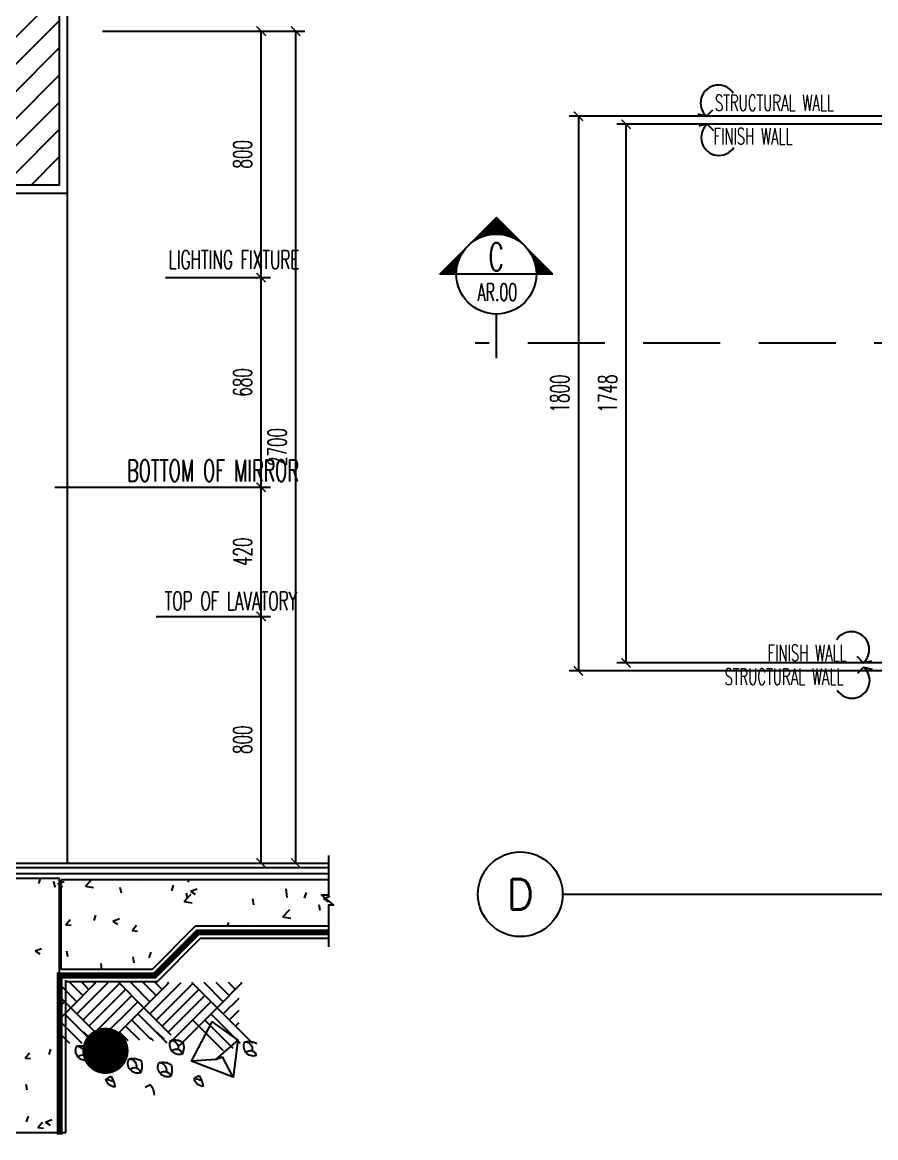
# Model space of a CAD drawing. Extents: x 417646.4 to 417675.2, y 43441 to 43460.9.
# Drawn here: x 417665.442 to 417668.212, y 43455.192 to 43458.812 of the extents above; entities that cross this region are included whole.
import ezdxf
from ezdxf.enums import TextEntityAlignment as Align

# ---------------------------------------------------------------- set-up
doc = ezdxf.new("R2010")
doc.units = 0
doc.header["$MEASUREMENT"] = 0
doc.header["$PDMODE"] = 3
doc.header["$PDSIZE"] = 0.1
for name, pattern in [('CENTERX2', [4, 2.5, -0.5, 0.5, -0.5]), ('HIDDEN', [0.375, 0.25, -0.125]), ('HIDDEN2', [0.1875, 0.125, -0.0625])]:
    doc.linetypes.add(name, pattern=pattern)
doc.layers.get('0').update_dxf_attribs({"linetype": 'CONTINUOUS'})
doc.layers.get('DEFPOINTS').update_dxf_attribs({"linetype": 'CONTINUOUS'})
for name, color, linetype in [('2', 2, 'CONTINUOUS'), ('AX', 6, 'CONTINUOUS'), ('AX-CR', 2, 'CONTINUOUS'), ('AX-TXT', 4, 'CONTINUOUS'), ('AXES', 11, 'CENTERX2'), ('DIM', 4, 'CONTINUOUS'), ('Dimout', 4, 'CONTINUOUS'), ('ELEV-MARK', 6, 'CONTINUOUS'), ('gravel', 11, 'CONTINUOUS'), ('Hatch', 11, 'CONTINUOUS'), ('Plaster', 7, 'CONTINUOUS'), ('TXT', 2, 'CONTINUOUS'), ('WALL', 6, 'CONTINUOUS'), ('WallPartition', 2, 'CONTINUOUS'), ('Windows', 9, 'CONTINUOUS')]:
    doc.layers.add(name, color=color, linetype=linetype)
doc.styles.add('ROMANS', font='ROMANS.shx', dxfattribs={"width": 0.6})
doc.dimstyles.new('R50', dxfattribs={"dimscale": 0, "dimtxt": 0.06, "dimasz": 0.03, "dimexe": 0.03, "dimexo": 0.03, "dimgap": 0.03, "dimtad": 1, "dimdec": 0, "dimlfac": 1000, "dimzin": 13, "dimdsep": 46, "dimtxsty": 'ROMANS', "dimblk": 'ARCHTICK', "dimcen": 0.09, "dimclrd": 4, "dimclre": 4, "dimclrt": 2, "dimadec": 0, "dimazin": 0, "dimtfac": 1, "dimtdec": 0, "dimtofl": 0, "dimtmove": 2, "dimatfit": 3, "dimldrblk": 'CLOSEDBLANK', "dimfxl": 0, "dimtolj": 1, "dimtzin": 0, "dimarcsym": 0})

# ---------------------------------------------------------------- blocks, each defined once
blk = doc.blocks.new('A$C22107CF4')
for p, q in [((0.1286, 0.2837), (0.0467, 0.3655)), ((0.0494, 0.3629), (0.052, 0.3655)), ((0.0692, 0.3431), (0.0916, 0.3655)), ((0.089, 0.3233), (0.1312, 0.3655)), ((0.1088, 0.3035), (0.1708, 0.3655)), ((0.1286, 0.2837), (0.2104, 0.3655)), ((0.3266, 0.2441), (0.2078, 0.3629)), ((0.3464, 0.2639), (0.2447, 0.3655)), ((0.3662, 0.2837), (0.2843, 0.3655)), ((0.287, 0.3629), (0.2896, 0.3655)), ((0.3068, 0.3431), (0.3292, 0.3655)), ((0.3266, 0.3233), (0.3688, 0.3655)), ((0.3464, 0.3035), (0.4084, 0.3655)), ((0.3662, 0.2837), (0.448, 0.3655)), ((0.5642, 0.2441), (0.4454, 0.3629)), ((0.584, 0.2639), (0.4823, 0.3655)), ((0.6038, 0.2837), (0.5219, 0.3655)), ((0.5246, 0.3629), (0.5272, 0.3655)), ((0.5444, 0.3431), (0.5668, 0.3655)), ((0.5642, 0.3233), (0.6064, 0.3655)), ((0.3068, 0.2243), (0.188, 0.3431)), ((0.5444, 0.2243), (0.4256, 0.3431)), ((0.584, 0.3035), (0.6308, 0.3504)), ((0.1088, 0.2639), (0.0574, 0.3153)), ((0.2844, 0.1675), (0.1484, 0.3035)), ((0.287, 0.2045), (0.1682, 0.3233)), ((0.5048, 0.1847), (0.386, 0.3035)), ((0.5246, 0.2045), (0.4058, 0.3233)), ((0.6038, 0.2837), (0.6308, 0.3108)), ((0.6308, 0.2962), (0.6236, 0.3035)), ((0.0126, 0.1677), (0.1286, 0.2837)), ((0.0522, 0.1677), (0.1484, 0.2639)), ((0.089, 0.2441), (0.0574, 0.2757)), ((0.2522, 0.1601), (0.1286, 0.2837)), ((0.2775, 0.195), (0.3662, 0.2837)), ((0.2911, 0.169), (0.386, 0.2639)), ((0.4822, 0.1677), (0.3662, 0.2837)), ((0.4877, 0.1677), (0.6038, 0.2837)), ((0.5273, 0.1677), (0.6236, 0.2639)), ((0.6308, 0.2566), (0.6038, 0.2837)), ((0.0692, 0.2243), (0.0574, 0.2361)), ((0.0761, 0.152), (0.1682, 0.2441)), ((0.1077, 0.144), (0.2078, 0.2441)), ((0.3425, 0.1808), (0.4058, 0.2441)), ((0.3799, 0.1786), (0.4256, 0.2243)), ((0.5669, 0.1677), (0.6308, 0.2316)), ((0.2998, 0.1806), (0.3237, 0.2045)), ((0.335, 0.1762), (0.3435, 0.1847)), ((0.4173, 0.1764), (0.4454, 0.2045)), ((0.4547, 0.1742), (0.4652, 0.1847)), ((0.4927, 0.1359), (0.5613, 0.2045)), ((0.6065, 0.1677), (0.6308, 0.192))]:
    blk.add_line(p, q)
for points in [[(0.0766, 0.0585), (0.2116, 0.111), (0.1441, 0.2385), (0.0616, 0.1785), (0.0766, 0.0585), (0.1112, 0.1244)], [(0.1343, 0.1163), (0.2116, 0.111), (0.1441, 0.2385), (0.0616, 0.1785), (0.1343, 0.1163), (0.1112, 0.1244)]]:
    blk.add_lwpolyline(points)
for centre, radius, start, end in [((0.0263, 0.124), 0.0509, 76.0322, 121.1405), ((0.0105, 0.1589), 0.0317, 253.7091, 27.4015), ((0.0207, 0.1257), 0.0193, 42.46, 171.8043), ((0.0385, 0.1494), 0.024, 89.5708, 192.7334), ((0.2876, 0.1547), 0.0506, 159.5756, 205.1522), ((0.2666, 0.1288), 0.0509, 76.0322, 121.1405), ((0.2507, 0.1636), 0.0317, 253.7091, 27.4015), ((0.261, 0.1305), 0.0193, 42.46, 171.8043), ((0.2787, 0.1542), 0.024, 89.5708, 192.7334), ((0.5929, 0.1359), 0.0506, 159.5756, 205.1522), ((0.5718, 0.1099), 0.0509, 76.0322, 121.1405), ((0.556, 0.1448), 0.0317, 253.7091, 27.4015), ((0.5839, 0.1354), 0.024, 89.5708, 192.7334), ((0.4233, 0.0945), 0.0506, 159.5756, 205.1522), ((0.4022, 0.0685), 0.0509, 76.0322, 121.1405), ((0.3864, 0.1034), 0.0317, 253.7091, 27.4015), ((0.4143, 0.0939), 0.024, 89.5708, 192.7334), ((0.5662, 0.1116), 0.0193, 42.46, 171.8043), ((0.3258, 0.0823), 0.0506, 159.5756, 205.1522), ((0.3047, 0.0563), 0.0509, 76.0322, 121.1405), ((0.2889, 0.0912), 0.0317, 253.7091, 27.4015), ((0.2991, 0.058), 0.0193, 42.46, 171.8043), ((0.3168, 0.0818), 0.024, 89.5708, 192.7334), ((0.3966, 0.0702), 0.0193, 42.46, 171.8043), ((0.2409, 0.024), 0.0669, 143.5113, 175.9191), ((0.1707, 0.0622), 0.0336, 275.8828, 346.643), ((0.1707, 0.0622), 0.0336, 275.8828, 346.643), ((0.2198, -0.0514), 0.1071, 98.8765, 112.9463), ((-0.5126, -1.1654), 1.4144, 59.5906, 60.3518), ((0.5272, 0.0216), 0.0669, 143.5113, 175.9191), ((0.457, 0.0598), 0.0336, 275.8828, 346.643), ((0.457, 0.0598), 0.0336, 275.8828, 346.643), ((0.5062, -0.0538), 0.1071, 98.8765, 112.9463), ((-0.2263, -1.1678), 1.4144, 59.5906, 60.3518), ((0.3991, -0.0048), 0.0669, 143.5113, 175.9191), ((-0.3544, -1.1942), 1.4144, 59.5906, 60.3518)]:
    blk.add_arc(centre, radius, start, end)
at = {"layer": 'Hatch', "const_width": 0.075}
blk.add_lwpolyline([(0.4534, 0.144, 1), (0.5284, 0.144, 1)], format="xyb", close=True, dxfattribs=at)
blk = doc.blocks.new('_ARCHTICK')
at = {"color": 0, "linetype": 'ByBlock', "const_width": 0.15}
blk.add_lwpolyline([(-0.5, -0.5), (0.5, 0.5)], dxfattribs=at)
blk = doc.blocks.new('*D131')
at = {"layer": 'DEFPOINTS', "color": 0}
for p in [(417665.8465, 43456.8839), (417666.2171, 43456.8839), (417665.6727, 43456.0835)]:
    blk.add_point(p, dxfattribs=at)
at = {"layer": 'Dimout', "color": 4, "lineweight": -2}
for p, q in [((417665.8765, 43456.8839), (417666.2471, 43456.8839)), ((417666.2171, 43456.0835), (417666.2171, 43456.8839)), ((417665.7027, 43456.0835), (417666.2471, 43456.0835))]:
    blk.add_line(p, q, dxfattribs=at)
at = {"layer": 'Dimout', "color": 4, "lineweight": -2, "xscale": 0.03, "yscale": 0.03, "zscale": 0.03}
for p, rotation in [((417666.2171, 43456.8839), 90), ((417666.2171, 43456.0835), 270)]:
    blk.add_blockref('_ARCHTICK', p, dxfattribs=dict(at, rotation=rotation))
at = {"layer": 'Dimout', "color": 2, "insert": (417666.1571, 43456.4837), "char_height": 0.06, "attachment_point": 5, "rotation": 90, "style": 'ROMANS'}
blk.add_mtext('\\A1;800', dxfattribs=at)
blk = doc.blocks.new('_ClosedBlank')
at = {"color": 0, "linetype": 'ByBlock', "lineweight": -2}
for p, q in [((-1, 0.17), (0, 0)), ((-1, 0.17), (-1, -0.17)), ((0, 0), (-1, -0.17))]:
    blk.add_line(p, q, dxfattribs=at)
blk = doc.blocks.new('*D132')
at = {"layer": 'DEFPOINTS', "color": 0}
for p in [(417665.518, 43457.303), (417666.2171, 43457.303), (417665.8465, 43456.8839)]:
    blk.add_point(p, dxfattribs=at)
at = {"layer": 'Dimout', "color": 4, "lineweight": -2}
for p, q in [((417665.548, 43457.303), (417666.2471, 43457.303)), ((417666.2171, 43456.8839), (417666.2171, 43457.303)), ((417665.8765, 43456.8839), (417666.2471, 43456.8839))]:
    blk.add_line(p, q, dxfattribs=at)
at = {"layer": 'Dimout', "color": 4, "lineweight": -2, "xscale": 0.03, "yscale": 0.03, "zscale": 0.03}
for p, rotation in [((417666.2171, 43457.303), 90), ((417666.2171, 43456.8839), 270)]:
    blk.add_blockref('_ARCHTICK', p, dxfattribs=dict(at, rotation=rotation))
at = {"layer": 'Dimout', "color": 2, "insert": (417666.1571, 43457.0935), "char_height": 0.06, "attachment_point": 5, "rotation": 90, "style": 'ROMANS'}
blk.add_mtext('\\A1;420', dxfattribs=at)
blk = doc.blocks.new('*D133')
at = {"layer": 'DEFPOINTS', "color": 0}
for p in [(417665.8765, 43457.9835), (417666.2171, 43457.9835), (417665.518, 43457.303)]:
    blk.add_point(p, dxfattribs=at)
at = {"layer": 'Dimout', "color": 4, "lineweight": -2}
for p, q in [((417665.9065, 43457.9835), (417666.2471, 43457.9835)), ((417666.2171, 43457.303), (417666.2171, 43457.9835)), ((417665.548, 43457.303), (417666.2471, 43457.303))]:
    blk.add_line(p, q, dxfattribs=at)
at = {"layer": 'Dimout', "color": 4, "lineweight": -2, "xscale": 0.03, "yscale": 0.03, "zscale": 0.03}
for p, rotation in [((417666.2171, 43457.9835), 90), ((417666.2171, 43457.303), 270)]:
    blk.add_blockref('_ARCHTICK', p, dxfattribs=dict(at, rotation=rotation))
at = {"layer": 'Dimout', "color": 2, "insert": (417666.1571, 43457.6433), "char_height": 0.06, "attachment_point": 5, "rotation": 90, "style": 'ROMANS'}
blk.add_mtext('\\A1;680', dxfattribs=at)
blk = doc.blocks.new('*D134')
at = {"layer": 'DEFPOINTS', "color": 0}
for p in [(417665.6727, 43458.7835), (417666.2171, 43458.7835), (417665.8765, 43457.9835)]:
    blk.add_point(p, dxfattribs=at)
at = {"layer": 'Dimout', "color": 4, "lineweight": -2}
for p, q in [((417665.7027, 43458.7835), (417666.2471, 43458.7835)), ((417666.2171, 43457.9835), (417666.2171, 43458.7835)), ((417665.9065, 43457.9835), (417666.2471, 43457.9835))]:
    blk.add_line(p, q, dxfattribs=at)
at = {"layer": 'Dimout', "color": 4, "lineweight": -2, "xscale": 0.03, "yscale": 0.03, "zscale": 0.03}
for p, rotation in [((417666.2171, 43458.7835), 90), ((417666.2171, 43457.9835), 270)]:
    blk.add_blockref('_ARCHTICK', p, dxfattribs=dict(at, rotation=rotation))
at = {"layer": 'Dimout', "color": 2, "insert": (417666.1571, 43458.3835), "char_height": 0.06, "attachment_point": 5, "rotation": 90, "style": 'ROMANS'}
blk.add_mtext('\\A1;800', dxfattribs=at)
blk = doc.blocks.new('*D135')
at = {"layer": 'DEFPOINTS', "color": 0}
for p in [(417665.8765, 43458.7835), (417666.3294, 43458.7835), (417665.88, 43456.0835)]:
    blk.add_point(p, dxfattribs=at)
at = {"layer": 'Dimout', "color": 4, "lineweight": -2}
for p, q in [((417665.9065, 43458.7835), (417666.3594, 43458.7835)), ((417666.3294, 43456.0835), (417666.3294, 43458.7835)), ((417665.91, 43456.0835), (417666.3594, 43456.0835))]:
    blk.add_line(p, q, dxfattribs=at)
at = {"layer": 'Dimout', "color": 4, "lineweight": -2, "xscale": 0.03, "yscale": 0.03, "zscale": 0.03}
for p, rotation in [((417666.3294, 43458.7835), 90), ((417666.3294, 43456.0835), 270)]:
    blk.add_blockref('_ARCHTICK', p, dxfattribs=dict(at, rotation=rotation))
at = {"layer": 'Dimout', "color": 2, "insert": (417666.2694, 43457.4335), "char_height": 0.06, "attachment_point": 5, "rotation": 90, "style": 'ROMANS'}
blk.add_mtext('\\A1;2700', dxfattribs=at)
blk = doc.blocks.new('AXL')
at = {"layer": 'AX-CR'}
blk.add_circle((-350, 0), 350, dxfattribs=at)
at = {"layer": 'AX-TXT', "style": 'ROMANS'}
blk.add_attdef('AX', text='', height=250, dxfattribs=at).set_placement((-350, 0), align=Align.MIDDLE)
blk = doc.blocks.new('*D157')
at = {"layer": 'DEFPOINTS', "color": 0}
for p in [(417667.4019, 43458.4811), (417668.6024, 43458.4811), (417668.6024, 43456.7331)]:
    blk.add_point(p, dxfattribs=at)
at = {"layer": 'Hatch', "color": 4, "lineweight": -2}
for p, q in [((417668.5724, 43458.4811), (417667.3719, 43458.4811)), ((417667.4019, 43456.7331), (417667.4019, 43458.4811)), ((417668.5724, 43456.7331), (417667.3719, 43456.7331))]:
    blk.add_line(p, q, dxfattribs=at)
at = {"layer": 'Hatch', "color": 4, "lineweight": -2, "xscale": 0.03, "yscale": 0.03, "zscale": 0.03}
for p, rotation in [((417667.4019, 43458.4811), 90), ((417667.4019, 43456.7331), 270)]:
    blk.add_blockref('_ARCHTICK', p, dxfattribs=dict(at, rotation=rotation))
at = {"layer": 'Hatch', "color": 2, "insert": (417667.3419, 43457.6071), "char_height": 0.06, "attachment_point": 5, "rotation": 90, "style": 'ROMANS'}
blk.add_mtext('\\A1;1748', dxfattribs=at)
blk = doc.blocks.new('*D158')
at = {"layer": 'DEFPOINTS', "color": 0}
for p in [(417668.5764, 43458.5071), (417667.2468, 43456.7071), (417668.5764, 43456.7071)]:
    blk.add_point(p, dxfattribs=at)
at = {"layer": 'Hatch', "color": 4, "lineweight": -2}
for p, q in [((417668.5464, 43458.5071), (417667.2168, 43458.5071)), ((417667.2468, 43458.5071), (417667.2468, 43456.7071)), ((417668.5464, 43456.7071), (417667.2168, 43456.7071))]:
    blk.add_line(p, q, dxfattribs=at)
at = {"layer": 'Hatch', "color": 4, "lineweight": -2, "xscale": 0.03, "yscale": 0.03, "zscale": 0.03}
for p, rotation in [((417667.2468, 43458.5071), 90), ((417667.2468, 43456.7071), 270)]:
    blk.add_blockref('_ARCHTICK', p, dxfattribs=dict(at, rotation=rotation))
at = {"layer": 'Hatch', "color": 2, "insert": (417667.1868, 43457.6071), "char_height": 0.06, "attachment_point": 5, "rotation": 90, "style": 'ROMANS'}
blk.add_mtext('\\A1;1800', dxfattribs=at)
blk = doc.blocks.new('*X21')
at = {"color": 0}
for p, q in [((14608.2, 7876.6), (14819.3, 8087.6)), ((14625.3, 7890.1), (14821.1, 8085.9)), ((14637.3, 7898.5), (14822.8, 8084.1)), ((14647.2, 7905), (14824.6, 8082.3)), ((14656, 7910.3), (14826.4, 8080.6)), ((14664.1, 7914.7), (14828.1, 8078.8)), ((14671.5, 7918.6), (14829.9, 8077)), ((14678.4, 7922), (14831.7, 8075.3)), ((14685, 7925.1), (14833.4, 8073.5)), ((14691.3, 7927.9), (14835.2, 8071.7)), ((14697.4, 7930.3), (14837, 8070)), ((14703.2, 7932.6), (14838.7, 8068.2)), ((14708.8, 7934.7), (14840.5, 8066.4)), ((14714.2, 7936.6), (14842.3, 8064.7)), ((14719.5, 7938.3), (14844, 8062.9)), ((14724.6, 7939.9), (14845.8, 8061.1)), ((14729.6, 7941.4), (14847.6, 8059.3)), ((14734.5, 7942.7), (14849.3, 8057.6)), ((14739.3, 7944), (14851.1, 8055.8)), ((14743.9, 7945.1), (14852.9, 8054)), ((14748.5, 7946.1), (14854.6, 8052.3)), ((14753, 7947.1), (14856.4, 8050.5)), ((14757.4, 7948), (14858.2, 8048.7)), ((14761.8, 7948.8), (14859.9, 8047)), ((14766, 7949.5), (14861.7, 8045.2)), ((14770.2, 7950.2), (14863.5, 8043.4)), ((14774.3, 7950.8), (14865.3, 8041.7)), ((14778.4, 7951.3), (14867, 8039.9)), ((14782.4, 7951.8), (14868.8, 8038.1)), ((14786.4, 7952.2), (14870.6, 8036.4)), ((14790.3, 7952.5), (14872.3, 8034.6)), ((14794.1, 7952.9), (14874.1, 8032.8)), ((14797.9, 7953.1), (14875.9, 8031.1)), ((14801.7, 7953.3), (14877.6, 8029.3)), ((14805.4, 7953.5), (14879.4, 8027.5)), ((14809, 7953.6), (14881.2, 8025.8)), ((14812.7, 7953.7), (14882.9, 8024)), ((14816.2, 7953.8), (14884.7, 8022.2)), ((14819.8, 7953.8), (14886.5, 8020.5)), ((14823.3, 7953.7), (14888.2, 8018.7)), ((14826.8, 7953.7), (14890, 8016.9)), ((14830.2, 7953.6), (14891.8, 8015.2)), ((14833.6, 7953.4), (14893.5, 8013.4)), ((14836.9, 7953.3), (14895.3, 8011.6)), ((14840.3, 7953), (14897.1, 8009.8)), ((14843.6, 7952.8), (14898.8, 8008.1)), ((14846.8, 7952.5), (14900.6, 8006.3)), ((14850.1, 7952.2), (14902.4, 8004.5)), ((14853.3, 7951.9), (14904.1, 8002.8)), ((14856.5, 7951.6), (14905.9, 8001)), ((14859.6, 7951.2), (14907.7, 7999.2)), ((14862.7, 7950.8), (14909.4, 7997.5)), ((14865.8, 7950.3), (14911.2, 7995.7)), ((14868.9, 7949.9), (14913, 7993.9)), ((14871.9, 7949.4), (14914.7, 7992.2)), ((14875, 7948.8), (14916.5, 7990.4)), ((14877.9, 7948.3), (14918.3, 7988.6)), ((14880.9, 7947.7), (14920.1, 7986.9)), ((14883.9, 7947.1), (14921.8, 7985.1)), ((14886.8, 7946.5), (14923.6, 7983.3)), ((14889.7, 7945.9), (14925.4, 7981.6)), ((14892.6, 7945.2), (14927.1, 7979.8)), ((14895.4, 7944.6), (14928.9, 7978)), ((14898.2, 7943.8), (14930.7, 7976.3)), ((14901.1, 7943.1), (14932.4, 7974.5)), ((14903.8, 7942.4), (14934.2, 7972.7)), ((14906.6, 7941.6), (14936, 7971)), ((14909.4, 7940.8), (14937.7, 7969.2)), ((14912.1, 7940), (14939.5, 7967.4)), ((14914.8, 7939.2), (14941.3, 7965.7)), ((14917.5, 7938.3), (14943, 7963.9)), ((14920.2, 7937.5), (14944.8, 7962.1)), ((14922.8, 7936.6), (14946.6, 7960.4)), ((14925.4, 7935.7), (14948.3, 7958.6)), ((14928.1, 7934.8), (14950.1, 7956.8)), ((14930.6, 7933.8), (14951.9, 7955)), ((14933.2, 7932.9), (14953.6, 7953.3)), ((14935.8, 7931.9), (14955.4, 7951.5)), ((14938.3, 7930.9), (14957.2, 7949.7)), ((14940.8, 7929.9), (14958.9, 7948)), ((14943.3, 7928.8), (14960.7, 7946.2)), ((14945.8, 7927.8), (14962.5, 7944.4)), ((14948.3, 7926.7), (14964.2, 7942.7)), ((14950.8, 7925.7), (14966, 7940.9)), ((14953.2, 7924.6), (14967.8, 7939.1)), ((14955.6, 7923.4), (14969.5, 7937.4)), ((14958, 7922.3), (14971.3, 7935.6)), ((14960.4, 7921.2), (14973.1, 7933.8)), ((14962.8, 7920), (14974.9, 7932.1)), ((14965.1, 7918.8), (14976.6, 7930.3)), ((14967.5, 7917.6), (14978.4, 7928.5)), ((14969.8, 7916.4), (14980.2, 7926.8)), ((14972.1, 7915.2), (14981.9, 7925)), ((14974.4, 7914), (14983.7, 7923.2)), ((14976.7, 7912.7), (14985.5, 7921.5)), ((14979, 7911.4), (14987.2, 7919.7)), ((14981.2, 7910.1), (14989, 7917.9)), ((14983.4, 7908.8), (14990.8, 7916.2)), ((14985.7, 7907.5), (14992.5, 7914.4)), ((14987.9, 7906.2), (14994.3, 7912.6)), ((14990, 7904.8), (14996.1, 7910.9)), ((14992.2, 7903.5), (14997.8, 7909.1)), ((14994.4, 7902.1), (14999.6, 7907.3)), ((14996.5, 7900.7), (15001.4, 7905.6)), ((14998.6, 7899.3), (15003.1, 7903.8)), ((15000.8, 7897.9), (15004.9, 7902)), ((15002.9, 7896.4), (15006.7, 7900.2)), ((15005, 7895), (15008.4, 7898.5)), ((15007, 7893.5), (15010.2, 7896.7)), ((15009.1, 7892.1), (15012, 7894.9)), ((15011.1, 7890.6), (15013.7, 7893.2)), ((15013.2, 7889.1), (15015.5, 7891.4)), ((15015.2, 7887.5), (15017.3, 7889.6)), ((15017.2, 7886), (15019, 7887.9)), ((15019.2, 7884.5), (15020.8, 7886.1)), ((15021.1, 7882.9), (15022.6, 7884.3)), ((15023.1, 7881.3), (15024.3, 7882.6)), ((15025, 7879.7), (15026.1, 7880.8)), ((15027, 7878.1), (15027.9, 7879)), ((15028.9, 7876.5), (15029.7, 7877.3)), ((15030.8, 7874.9), (15031.4, 7875.5)), ((15032.7, 7873.2), (15033.2, 7873.7)), ((14360.4, 7628.8), (14570.7, 7839.1)), ((14364, 7628.8), (14557.2, 7822)), ((14367.5, 7628.8), (14548.8, 7810)), ((14371, 7628.8), (14542.3, 7800.1)), ((14374.6, 7628.8), (14537, 7791.3)), ((14378.1, 7628.8), (14532.6, 7783.2)), ((15034.6, 7871.6), (15035, 7872)), ((15036.4, 7869.9), (15036.7, 7870.2)), ((15038.3, 7868.2), (15038.5, 7868.4)), ((15040.1, 7866.5), (15040.3, 7866.7)), ((15041.9, 7864.8), (15042, 7864.9)), ((15043.7, 7863.1), (15043.8, 7863.1)), ((15045.5, 7861.3), (15045.6, 7861.4)), ((15047.3, 7859.6), (15047.3, 7859.6)), ((15050.9, 7856), (15050.9, 7856.1)), ((15052.6, 7854.2), (15052.6, 7854.3)), ((15054.3, 7852.4), (15054.4, 7852.5)), ((15056, 7850.6), (15056.2, 7850.8)), ((15057.7, 7848.8), (15057.9, 7849)), ((15059.4, 7846.9), (15059.7, 7847.2)), ((15061.1, 7845.1), (15061.5, 7845.4)), ((15062.8, 7843.2), (15063.2, 7843.7)), ((15064.4, 7841.3), (15065, 7841.9)), ((15066, 7839.4), (15066.8, 7840.1)), ((15067.7, 7837.5), (15068.5, 7838.4)), ((15069.3, 7835.6), (15070.3, 7836.6)), ((15070.8, 7833.6), (15072.1, 7834.8)), ((15072.4, 7831.7), (15073.8, 7833.1)), ((15074, 7829.7), (15075.6, 7831.3)), ((15075.5, 7827.7), (15077.4, 7829.5)), ((15077.1, 7825.7), (15079.1, 7827.8)), ((15078.6, 7823.7), (15080.9, 7826)), ((15080.1, 7821.7), (15082.7, 7824.2)), ((15081.6, 7819.6), (15084.5, 7822.5)), ((15083.1, 7817.6), (15086.2, 7820.7)), ((15084.5, 7815.5), (15088, 7818.9)), ((15086, 7813.4), (15089.8, 7817.2)), ((15087.4, 7811.3), (15091.5, 7815.4)), ((15088.9, 7809.2), (15093.3, 7813.6)), ((15090.3, 7807.1), (15095.1, 7811.9)), ((15091.7, 7804.9), (15096.8, 7810.1)), ((15093, 7802.8), (15098.6, 7808.3)), ((15094.4, 7800.6), (15100.4, 7806.6)), ((15095.7, 7798.4), (15102.1, 7804.8)), ((15097.1, 7796.2), (15103.9, 7803)), ((15098.4, 7794), (15105.7, 7801.3)), ((15099.7, 7791.8), (15107.4, 7799.5)), ((15101, 7789.5), (15109.2, 7797.7)), ((15102.3, 7787.2), (15111, 7796)), ((15103.5, 7785), (15112.7, 7794.2)), ((15104.8, 7782.7), (15114.5, 7792.4)), ((15106, 7780.4), (15116.3, 7790.6)), ((15107.2, 7778.1), (15118, 7788.9)), ((15108.4, 7775.7), (15119.8, 7787.1)), ((15109.6, 7773.4), (15121.6, 7785.3)), ((15110.8, 7771), (15123.3, 7783.6)), ((14381.6, 7628.8), (14528.7, 7775.8)), ((14385.2, 7628.8), (14525.3, 7768.9)), ((14388.7, 7628.8), (14522.2, 7762.3)), ((14392.3, 7628.8), (14519.4, 7756)), ((14395.8, 7628.8), (14517, 7749.9)), ((14399.3, 7628.8), (14514.7, 7744.1)), ((14402.9, 7628.8), (14512.6, 7738.5)), ((14406.4, 7628.8), (14510.7, 7733.1)), ((14409.9, 7628.8), (14509, 7727.8)), ((14413.5, 7628.8), (14507.4, 7722.7)), ((14417, 7628.8), (14505.9, 7717.7)), ((14420.5, 7628.8), (14504.6, 7712.8)), ((14424.1, 7628.8), (14503.3, 7708)), ((14427.6, 7628.8), (14502.2, 7703.4)), ((14431.1, 7628.8), (14501.2, 7698.8)), ((14434.7, 7628.8), (14500.2, 7694.3)), ((15111.9, 7768.6), (15125.1, 7781.8)), ((15113, 7766.2), (15126.9, 7780)), ((15114.2, 7763.8), (15128.6, 7778.3)), ((15115.3, 7761.3), (15130.4, 7776.5)), ((15116.3, 7758.9), (15132.2, 7774.7)), ((15117.4, 7756.4), (15134, 7773)), ((15118.5, 7753.9), (15135.7, 7771.2)), ((15119.5, 7751.4), (15137.5, 7769.4)), ((15120.5, 7748.9), (15139.3, 7767.7)), ((15121.5, 7746.4), (15141, 7765.9)), ((15122.5, 7743.8), (15142.8, 7764.1)), ((15123.4, 7741.2), (15144.6, 7762.4)), ((15124.4, 7738.7), (15146.3, 7760.6)), ((15125.3, 7736), (15148.1, 7758.8)), ((15126.2, 7733.4), (15149.9, 7757.1)), ((15127.1, 7730.8), (15151.6, 7755.3)), ((15128, 7728.1), (15153.4, 7753.5)), ((15128.8, 7725.4), (15155.2, 7751.8)), ((15129.7, 7722.7), (15156.9, 7750)), ((15130.5, 7720), (15158.7, 7748.2)), ((15131.3, 7717.2), (15160.5, 7746.5)), ((15132, 7714.5), (15162.2, 7744.7)), ((15132.8, 7711.7), (15164, 7742.9)), ((15133.5, 7708.9), (15165.8, 7741.1)), ((15134.2, 7706), (15167.5, 7739.4)), ((15134.9, 7703.2), (15169.3, 7737.6)), ((15135.6, 7700.3), (15171.1, 7735.8)), ((15136.2, 7697.4), (15172.8, 7734.1)), ((15136.8, 7694.5), (15174.6, 7732.3)), ((15137.4, 7691.6), (15176.4, 7730.5)), ((15138, 7688.6), (15178.1, 7728.8)), ((15138.5, 7685.6), (15179.9, 7727)), ((15139, 7682.6), (15181.7, 7725.2)), ((15139.5, 7679.6), (15183.4, 7723.5)), ((15140, 7676.5), (15185.2, 7721.7)), ((15140.4, 7673.4), (15187, 7719.9)), ((15140.9, 7670.3), (15188.8, 7718.2)), ((15141.3, 7667.1), (15190.5, 7716.4)), ((15141.6, 7664), (15192.3, 7714.6)), ((15141.9, 7660.8), (15194.1, 7712.9)), ((15142.2, 7657.5), (15195.8, 7711.1)), ((15142.5, 7654.3), (15197.6, 7709.3)), ((15142.8, 7651), (15199.4, 7707.6)), ((15143, 7647.6), (15201.1, 7705.8)), ((15143.2, 7644.3), (15202.9, 7704)), ((15143.3, 7640.9), (15204.7, 7702.3)), ((15143.4, 7637.5), (15206.4, 7700.5)), ((15143.5, 7634), (15208.2, 7698.7)), ((15143.5, 7630.5), (15210, 7697)), ((15145.3, 7628.8), (15211.7, 7695.2)), ((15148.9, 7628.8), (15213.5, 7693.4)), ((14438.2, 7628.8), (14499.3, 7689.9)), ((14441.8, 7628.8), (14498.5, 7685.5)), ((14445.3, 7628.8), (14497.8, 7681.3)), ((14448.8, 7628.8), (14497.1, 7677.1)), ((14452.4, 7628.8), (14496.5, 7673)), ((14455.9, 7628.8), (14496, 7668.9)), ((14459.4, 7628.8), (14495.5, 7664.9)), ((14463, 7628.8), (14495.1, 7660.9)), ((14466.5, 7628.8), (14494.8, 7657)), ((14470, 7628.8), (14494.4, 7653.2)), ((14473.6, 7628.8), (14494.2, 7649.4)), ((14477.1, 7628.8), (14494, 7645.6)), ((14480.6, 7628.8), (14493.8, 7641.9)), ((14484.2, 7628.8), (14493.7, 7638.3)), ((14487.7, 7628.8), (14493.6, 7634.6)), ((14491.2, 7628.8), (14493.5, 7631.1)), ((15152.4, 7628.8), (15215.3, 7691.7)), ((15155.9, 7628.8), (15217, 7689.9)), ((15159.5, 7628.8), (15218.8, 7688.1)), ((15163, 7628.8), (15220.6, 7686.3)), ((15166.5, 7628.8), (15222.3, 7684.6)), ((15170.1, 7628.8), (15224.1, 7682.8)), ((15173.6, 7628.8), (15225.9, 7681)), ((15177.1, 7628.8), (15227.6, 7679.3)), ((15180.7, 7628.8), (15229.4, 7677.5)), ((15184.2, 7628.8), (15231.2, 7675.7)), ((15187.7, 7628.8), (15232.9, 7674)), ((15191.3, 7628.8), (15234.7, 7672.2)), ((15194.8, 7628.8), (15236.5, 7670.4)), ((15198.4, 7628.8), (15238.2, 7668.7)), ((15201.9, 7628.8), (15240, 7666.9)), ((15205.4, 7628.8), (15241.8, 7665.1)), ((15209, 7628.8), (15243.6, 7663.4)), ((15212.5, 7628.8), (15245.3, 7661.6)), ((15216, 7628.8), (15247.1, 7659.8)), ((15219.6, 7628.8), (15248.9, 7658.1)), ((15223.1, 7628.8), (15250.6, 7656.3)), ((15226.6, 7628.8), (15252.4, 7654.5)), ((15230.2, 7628.8), (15254.2, 7652.8)), ((15233.7, 7628.8), (15255.9, 7651)), ((15237.2, 7628.8), (15257.7, 7649.2)), ((15240.8, 7628.8), (15259.5, 7647.5)), ((15244.3, 7628.8), (15261.2, 7645.7)), ((15247.9, 7628.8), (15263, 7643.9)), ((15251.4, 7628.8), (15264.8, 7642.2)), ((15254.9, 7628.8), (15266.5, 7640.4)), ((15258.5, 7628.8), (15268.3, 7638.6)), ((15262, 7628.8), (15270.1, 7636.9)), ((15265.5, 7628.8), (15271.8, 7635.1)), ((15269.1, 7628.8), (15273.6, 7633.3)), ((15272.6, 7628.8), (15275.4, 7631.5)), ((15276.1, 7628.8), (15277.1, 7629.8))]:
    blk.add_line(p, q, dxfattribs=at)
blk = doc.blocks.new('FINISH.WALL')
at = {"layer": 'DIM'}
blk.add_arc((-0.0435, 0.0496), 0.066, 311.2207, 146.8229, dxfattribs=at)
at = {"layer": 'WALL'}
for q in [(-0.0228, 0.0234), (0.0318, 0.0075)]:
    blk.add_line((0, 0), q, dxfattribs=at)
at = {"layer": 'TXT', "style": 'ROMANS', "width": 0.6}
blk.add_text('FINISH WALL', height=0.06, dxfattribs=at).set_placement((-0.3548, 0.0066))
blk = doc.blocks.new('STTRUC.WALL')
at = {"layer": 'DIM'}
blk.add_arc((-0.0435, -0.0496), 0.066, 213.1771, 48.7793, dxfattribs=at)
at = {"layer": 'WALL'}
for q in [(-0.0228, -0.0234), (0.0318, -0.0075)]:
    blk.add_line((0, 0), q, dxfattribs=at)
at = {"layer": 'TXT', "style": 'ROMANS', "width": 0.6}
blk.add_text('STRUCTURAL WALL', height=0.06, dxfattribs=at).set_placement((-0.516, -0.066))
blk = doc.blocks.new('STRUC.W')
at = {"layer": 'DIM'}
blk.add_arc((0.0435, 0.0496), 0.066, 33.1771, 228.7793, dxfattribs=at)
at = {"layer": 'WALL'}
for q in [(-0.0318, 0.0075), (0.0228, 0.0234)]:
    blk.add_line((0, 0), q, dxfattribs=at)
at = {"layer": 'TXT', "style": 'ROMANS', "width": 0.6}
blk.add_text('STRUCTURAL WALL', height=0.06, dxfattribs=at).set_placement((0.0308, 0.0198))
blk = doc.blocks.new('FINISH.W')
at = {"layer": 'DIM'}
blk.add_arc((0.0435, -0.0496), 0.066, 131.2207, 326.8229, dxfattribs=at)
at = {"layer": 'WALL'}
for q in [(-0.0318, -0.0075), (0.0228, -0.0234)]:
    blk.add_line((0, 0), q, dxfattribs=at)
at = {"layer": 'TXT', "style": 'ROMANS', "width": 0.6}
blk.add_text('FINISH WALL', height=0.06, dxfattribs=at).set_placement((0.0232, -0.0748))

msp = doc.modelspace()

# ---------------------------------------------------------------- hatches: boundary and pattern name
at = {"layer": 'Hatch'}
h = msp.add_hatch(dxfattribs=at)
h.set_pattern_fill('ANSI31', color=256, scale=0.5, style=0)
h.set_pattern_definition([(45, (-133.45619, -33.04978), (-0.044194173824, 0.044194173824), [])])
h.paths.add_polyline_path([(417665.5632, 43459.0835), (417665.5487, 43459.0835), (417665.5487, 43459.1207), (417665.4458, 43459.0479), (417665.4458, 43459.0835), (417665.4132, 43459.0835), (417665.4132, 43458.2835), (417665.5632, 43458.2835)])

# ---------------------------------------------------------------- linework, layer by layer
at = {"layer": '2'}
for p, q in [((417665.5632, 43456.0335), (417665.4132, 43456.0335)), ((417665.5632, 43455.2109), (417665.5632, 43456.0335)), ((417666.4359, 43456.0285), (417665.5684, 43456.0285)), ((417665.5684, 43455.7385), (417665.5684, 43456.0285)), ((417665.5632, 43455.5488), (417665.5632, 43456.0235)), ((417665.8632, 43455.7385), (417666.0032, 43455.8785)), ((417666.4359, 43455.8785), (417666.0032, 43455.8785)), ((417665.8798, 43455.6985), (417666.0198, 43455.8385)), ((417666.4359, 43455.8385), (417666.0198, 43455.8385)), ((417665.8632, 43455.7385), (417665.5684, 43455.7385)), ((417665.5832, 43455.2079), (417665.5832, 43455.7036)), ((417665.8798, 43455.6985), (417665.5832, 43455.6985)), ((417665.5832, 43455.2079), (417665.5832, 43455.6985)), ((417665.5832, 43455.2079), (417665.3961, 43455.2079))]:
    msp.add_line(p, q, dxfattribs=at)
at = {"layer": 'AXES'}
msp.add_line((417667.1958, 43455.9821), (417671.3614, 43455.9821), dxfattribs=at)
at = {"layer": 'ELEV-MARK', "color": 6}
for p, q in [((417666.7967, 43457.9949), (417666.9806, 43458.1788)), ((417667.1644, 43457.9949), (417666.9806, 43458.1788)), ((417666.8506, 43457.9949), (417666.7967, 43457.9949)), ((417667.1106, 43457.9949), (417666.8506, 43457.9949)), ((417667.1644, 43457.9949), (417667.1106, 43457.9949))]:
    msp.add_line(p, q, dxfattribs=at)
at = {"layer": 'ELEV-MARK', "color": 6, "linetype": 'HIDDEN'}
for p, q in [((417666.9806, 43457.7216), (417666.9806, 43457.8649)), ((417668.4574, 43457.7704), (417666.9121, 43457.7704))]:
    msp.add_line(p, q, dxfattribs=at)
at = {"layer": 'ELEV-MARK', "color": 6}
msp.add_circle((417666.9806, 43457.9949), 0.13, dxfattribs=at)
at = {"layer": 'Plaster'}
for p, q in [((417665.5892, 43456.0835), (417665.5892, 43459.0835)), ((417665.3872, 43458.2575), (417665.5892, 43458.2575)), ((417667.9654, 43456.7331), (417667.8029, 43456.7331)), ((417660.7184, 43456.0835), (417666.4359, 43456.0835)), ((417660.7185, 43456.0686), (417666.4359, 43456.0686)), ((417666.4359, 43456.0485), (417665.4132, 43456.0485))]:
    msp.add_line(p, q, dxfattribs=at)
at = {"layer": 'WALL'}
for q in [(417665.5632, 43459.0835), (417665.4132, 43458.2835)]:
    msp.add_line((417665.5632, 43458.2835), q, dxfattribs=at)
at = {"layer": 'WallPartition', "linetype": 'HIDDEN2', "const_width": 0.02}
msp.add_lwpolyline([(417666.4359, 43455.8585), (417666.0115, 43455.8585), (417665.8715, 43455.7185), (417665.5632, 43455.7185), (417665.5632, 43455.2021)], dxfattribs=at)
at = {"layer": 'Windows'}
for p, q in [((417665.4958, 43456.0174), (417665.5012, 43456.0335)), ((417665.6468, 43456.0082), (417665.6663, 43456.0285)), ((417665.842, 43456.0267), (417665.842, 43456.0267)), ((417665.9818, 43456.0212), (417665.9809, 43456.0285)), ((417665.9856, 43456.0248), (417665.9856, 43456.0248)), ((417666.3057, 43456.0274), (417666.3057, 43456.0274)), ((417665.5339, 43455.9965), (417665.5339, 43455.9965)), ((417665.5483, 43456.0044), (417665.5448, 43456.0233)), ((417665.5568, 43456.0161), (417665.5632, 43456.0185)), ((417665.557, 43456.0161), (417665.5632, 43456.0119)), ((417665.5684, 43456.0205), (417665.5778, 43456.0241)), ((417665.5684, 43456.0084), (417665.5719, 43456.006)), ((417665.6468, 43456.0083), (417665.6735, 43456.0041)), ((417665.667, 43455.9967), (417665.667, 43455.9967)), ((417665.6941, 43455.9898), (417665.6941, 43455.9898)), ((417665.7634, 43455.9856), (417665.76, 43456.0044)), ((417665.8316, 43456.0037), (417665.8316, 43456.0037)), ((417665.927, 43455.9934), (417665.9331, 43456.0115)), ((417665.988, 43455.992), (417666.009, 43456.0001)), ((417665.9881, 43455.992), (417666.003, 43455.982)), ((417666.0411, 43455.9926), (417666.0411, 43455.9926)), ((417666.2306, 43456.0176), (417666.2306, 43456.0176)), ((417666.3019, 43455.9715), (417666.2986, 43456)), ((417666.4814, 43456.0119), (417666.4814, 43456.0119)), ((417665.4921, 43455.9667), (417665.4921, 43455.9667)), ((417665.5243, 43455.962), (417665.5243, 43455.962)), ((417665.6758, 43455.9812), (417665.6758, 43455.9812)), ((417665.8524, 43455.9678), (417665.8524, 43455.9678)), ((417665.8542, 43455.983), (417665.8542, 43455.983)), ((417665.9275, 43455.9777), (417665.9275, 43455.9777)), ((417665.967, 43455.9585), (417665.9903, 43455.9829)), ((417665.967, 43455.9586), (417665.9937, 43455.9545)), ((417665.9786, 43455.9668), (417665.9751, 43455.9856)), ((417666.0144, 43455.9762), (417666.0144, 43455.9762)), ((417666.1745, 43455.9695), (417666.1745, 43455.9695)), ((417666.1938, 43455.948), (417666.1903, 43455.9668)), ((417666.2893, 43455.9666), (417666.2893, 43455.9666)), ((417666.3065, 43455.9818), (417666.3065, 43455.9818)), ((417666.3347, 43455.9627), (417666.3347, 43455.9627)), ((417666.3581, 43455.9694), (417666.3642, 43455.9875)), ((417666.4191, 43455.968), (417666.4401, 43455.9761)), ((417666.4193, 43455.968), (417666.4342, 43455.958)), ((417666.4434, 43455.9877), (417666.4434, 43455.9877)), ((417666.4948, 43455.9559), (417666.4948, 43455.9559)), ((417665.4742, 43455.918), (417665.4742, 43455.918)), ((417665.5493, 43455.9279), (417665.5493, 43455.9279)), ((417665.6629, 43455.9428), (417665.6629, 43455.9428)), ((417665.9566, 43455.9218), (417665.9566, 43455.9218)), ((417665.982, 43455.9249), (417665.982, 43455.9249)), ((417666.1315, 43455.9518), (417666.1315, 43455.9518)), ((417666.1335, 43455.9441), (417666.1335, 43455.9441)), ((417666.2871, 43455.9089), (417666.3105, 43455.9332)), ((417666.3404, 43455.9241), (417666.3404, 43455.9241)), ((417666.409, 43455.9291), (417666.4055, 43455.9479)), ((417666.5298, 43455.949), (417666.5298, 43455.949)), ((417665.583, 43455.8831), (417665.5975, 43455.9003)), ((417665.5831, 43455.8832), (417665.601, 43455.8816)), ((417665.6722, 43455.8813), (417665.6722, 43455.8813)), ((417665.6749, 43455.8966), (417665.681, 43455.9148)), ((417665.7359, 43455.8953), (417665.7569, 43455.9033)), ((417665.736, 43455.8953), (417665.751, 43455.8852)), ((417665.7816, 43455.8917), (417665.7816, 43455.8917)), ((417665.7982, 43455.8642), (417665.8126, 43455.8815)), ((417665.828, 43455.9038), (417665.828, 43455.9038)), ((417666.108, 43455.8785), (417666.1121, 43455.8907)), ((417666.1517, 43455.8992), (417666.1517, 43455.8992)), ((417666.2268, 43455.9091), (417666.2268, 43455.9091)), ((417666.2871, 43455.909), (417666.3138, 43455.9048)), ((417666.4397, 43455.8879), (417666.4397, 43455.8879)), ((417665.5206, 43455.8621), (417665.5206, 43455.8621)), ((417665.6066, 43455.8617), (417665.6066, 43455.8617)), ((417665.7735, 43455.8494), (417665.7735, 43455.8494)), ((417665.7982, 43455.8643), (417665.8162, 43455.8628)), ((417665.8486, 43455.8593), (417665.8486, 43455.8593)), ((417665.9622, 43455.8743), (417665.9622, 43455.8743)), ((417666.186, 43455.8785), (417666.1881, 43455.8793)), ((417665.4704, 43455.8095), (417665.4704, 43455.8095)), ((417665.4755, 43455.8432), (417665.4755, 43455.8432)), ((417665.584, 43455.8245), (417665.584, 43455.8245)), ((417665.6357, 43455.8365), (417665.6357, 43455.8365)), ((417665.7958, 43455.8297), (417665.7958, 43455.8297)), ((417665.4838, 43455.7985), (417665.5048, 43455.8066)), ((417665.484, 43455.7985), (417665.4989, 43455.7885)), ((417665.5388, 43455.8029), (417665.5388, 43455.8029)), ((417665.5899, 43455.7788), (417665.5864, 43455.7976)), ((417665.6685, 43455.7814), (417665.6685, 43455.7814)), ((417665.6989, 43455.7962), (417665.6989, 43455.7962)), ((417665.8051, 43455.76), (417665.8016, 43455.7788)), ((417665.8243, 43455.8039), (417665.8243, 43455.8039)), ((417665.854, 43455.7759), (417665.8601, 43455.794)), ((417665.8591, 43455.7894), (417665.8591, 43455.7894)), ((417665.517, 43455.7622), (417665.517, 43455.7622)), ((417665.7003, 43455.7385), (417665.6981, 43455.7574)), ((417665.7697, 43455.741), (417665.7697, 43455.741)), ((417665.5051, 43455.7062), (417665.5051, 43455.7062)), ((417665.5133, 43455.6624), (417665.5133, 43455.6624)), ((417665.4912, 43455.5868), (417665.4912, 43455.5868)), ((417665.5097, 43455.5625), (417665.5097, 43455.5625)), ((417665.5176, 43455.5307), (417665.5176, 43455.5307)), ((417665.5367, 43455.4945), (417665.5367, 43455.4945)), ((417665.4511, 43455.4506), (417665.4655, 43455.4678)), ((417665.4511, 43455.4507), (417665.4691, 43455.4491)), ((417665.506, 43455.4626), (417665.506, 43455.4626)), ((417665.5289, 43455.4616), (417665.535, 43455.4797)), ((417665.4578, 43455.3761), (417665.4578, 43455.3761)), ((417665.4579, 43455.3782), (417665.4579, 43455.3782)), ((417665.5329, 43455.386), (417665.5329, 43455.386)), ((417665.4579, 43455.3463), (417665.4545, 43455.3651)), ((417665.5024, 43455.3628), (417665.5024, 43455.3628)), ((417665.454, 43455.2677), (417665.454, 43455.2677)), ((417665.4559, 43455.244), (417665.462, 43455.2621)), ((417665.4927, 43455.2249), (417665.5072, 43455.2421)), ((417665.4987, 43455.2629), (417665.4987, 43455.2629)), ((417665.5169, 43455.2426), (417665.5379, 43455.2507)), ((417665.5171, 43455.2427), (417665.532, 43455.2326)), ((417665.4928, 43455.225), (417665.5107, 43455.2234)), ((417665.5596, 43455.2181), (417665.5596, 43455.2181))]:
    msp.add_line(p, q, dxfattribs=at)
msp.add_lwpolyline([(417666.4359, 43456.1078), (417666.4359, 43455.9788), (417666.4134, 43455.9788), (417666.4524, 43455.9463), (417666.4359, 43455.9463), (417666.4359, 43455.8115)], dxfattribs=at)

# ---------------------------------------------------------------- block references
at = {"layer": 'AX', "xscale": 0.0003928571428904044, "yscale": 0.0003928571200231101, "zscale": 0.0003928571242306922}
msp.add_blockref('AXL', (417667.1958, 43455.9821), dxfattribs=at).add_auto_attribs({'AX': 'D'})
at = {"layer": 'ELEV-MARK', "color": 11, "xscale": -0.0004000000000132786, "yscale": 0.0004000000000132786, "zscale": 0.0004}
msp.add_blockref('*X21', (417672.908, 43454.9435), dxfattribs=at)
at = {"layer": 'gravel', "xscale": -1}
msp.add_blockref('A$C22107CF4', (417666.2028, 43455.33), dxfattribs=at)
at = {"layer": 'WALL', "xscale": 0.874999999996362, "yscale": 0.874999999996362, "zscale": 0.875}
for name, p in [('STRUC.W', (417667.6631, 43458.5071)), ('FINISH.W', (417667.6652, 43458.4811))]:
    msp.add_blockref(name, p, dxfattribs=at)
at = {"layer": 'WALL', "extrusion": (0, 0, -1), "xscale": -0.875, "yscale": 0.875, "zscale": -0.875}
for name, p in [('FINISH.WALL', (-417668.1714, 43456.7331)), ('STTRUC.WALL', (-417668.1727, 43456.7196))]:
    msp.add_blockref(name, p, dxfattribs=at)

# ---------------------------------------------------------------- texts
at = {"layer": 'ELEV-MARK', "color": 6, "style": 'ROMANS', "width": 0.6}
msp.add_attdef('C', text='1', height=0.09, dxfattribs=at).set_placement((417666.9799, 43458.0508), align=Align.MIDDLE)
at = {"layer": 'ELEV-MARK', "color": 2, "style": 'ROMANS', "width": 0.6}
msp.add_attdef('AR.00', text='S-00', height=0.056, dxfattribs=at).set_placement((417666.984, 43457.9363), align=Align.MIDDLE)
at = {"layer": 'TXT', "style": 'ROMANS', "width": 0.6}
for s, height, p in [('LIGHTING FIXTURE', 0.06, (417665.9172, 43458.0116)), ('BOTTOM OF MIRROR', 0.07, (417665.7819, 43457.322)), ('TOP OF LAVATORY', 0.06, (417665.904, 43456.9041))]:
    msp.add_text(s, height=height, dxfattribs=at).set_placement(p)

# ---------------------------------------------------------------- dimensions: what is measured, and where the dimension line sits
at = {"layer": 'Dimout'}
for base, p1, p2, picture, middle in [((417666.2171, 43458.7835), (417665.8765, 43457.9835), (417665.6727, 43458.7835), '*D134', (417666.1571, 43458.3835)), ((417666.3294, 43458.7835), (417665.88, 43456.0835), (417665.8765, 43458.7835), '*D135', (417666.2694, 43457.4335)), ((417666.21706, 43457.98349), (417665.51795, 43457.30302), (417665.8765, 43457.98349), '*D133', (417666.15706, 43457.64326)), ((417666.2171, 43456.8839), (417665.6727, 43456.0835), (417665.8465, 43456.8839), '*D131', (417666.1571, 43456.4837))]:
    dim = msp.add_linear_dim(base=base, p1=p1, p2=p2, angle=90, dimstyle='R50', override={"dimscale": 1}, dxfattribs=at)
    dim.commit()
    dim.dimension.update_dxf_attribs({"geometry": picture, "text_midpoint": middle})
dim = msp.add_linear_dim(base=(417666.2171, 43457.303), p1=(417665.8465, 43456.8839), p2=(417665.518, 43457.303), angle=90, text='420', dimstyle='R50', override={"dimscale": 1}, dxfattribs=at)
dim.commit()
dim.dimension.update_dxf_attribs({"geometry": '*D132', "text_midpoint": (417666.1571, 43457.0935)})
at = {"layer": 'Hatch'}
for base, p1, p2, picture, middle in [((417667.2468, 43456.7071), (417668.5764, 43458.5071), (417668.5764, 43456.7071), '*D158', (417667.1868, 43457.6071)), ((417667.4019, 43458.4811), (417668.6024, 43456.7331), (417668.6024, 43458.4811), '*D157', (417667.3419, 43457.6071))]:
    dim = msp.add_linear_dim(base=base, p1=p1, p2=p2, angle=90, dimstyle='R50', override={"dimscale": 1}, dxfattribs=at)
    dim.commit()
    dim.dimension.update_dxf_attribs({"geometry": picture, "text_midpoint": middle})

doc.saveas('drawing.dxf')
